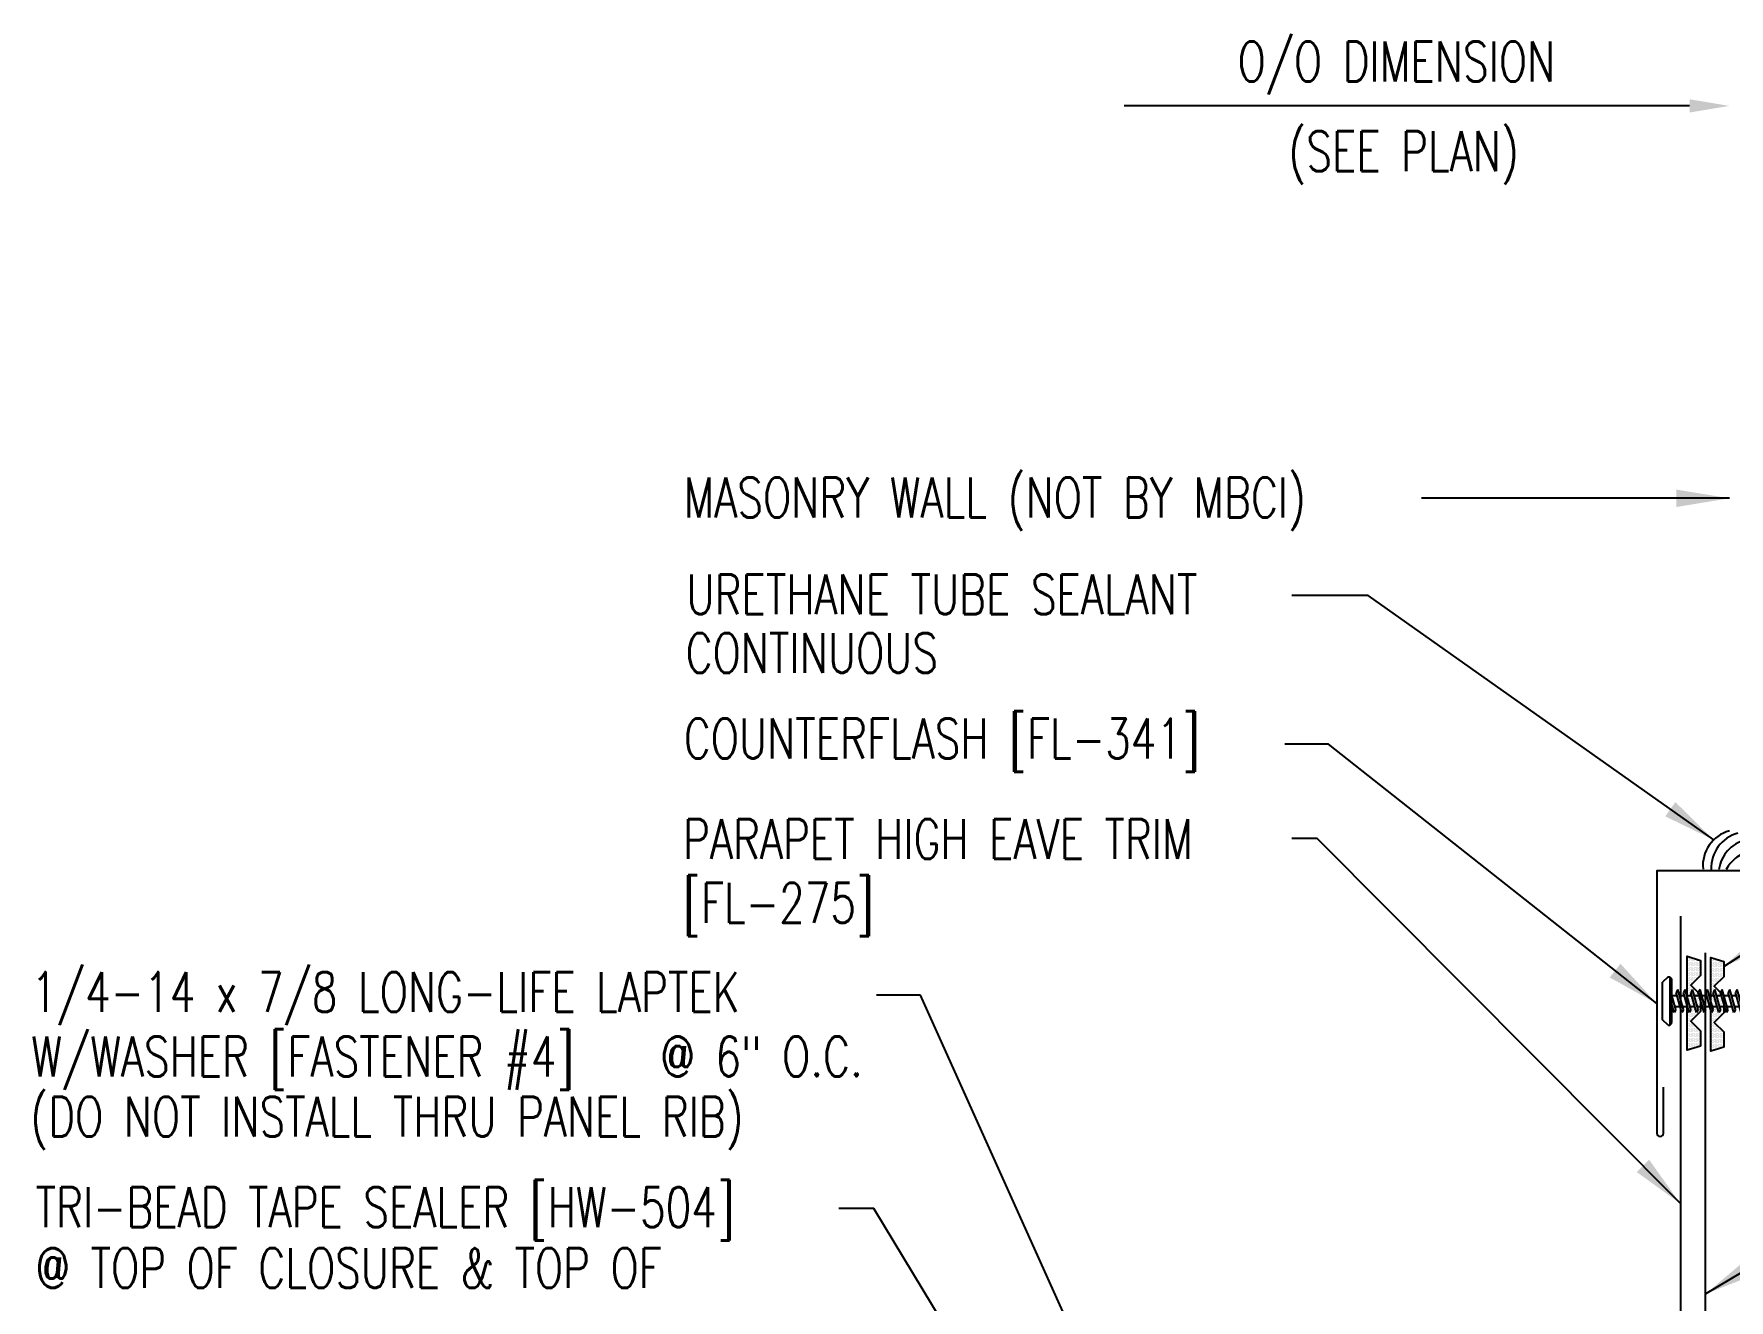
# Model space of a CAD drawing. Header units: inches. Extents: x 8.4 to 41.1, y 8.6 to 35.
# Drawn here: x 13.31 to 29.27, y 23.13 to 35.04 of the extents above; entities that cross this region are included whole.
import ezdxf

# ---------------------------------------------------------------- set-up
doc = ezdxf.new("R2010")
doc.units = ezdxf.units.IN
doc.header["$MEASUREMENT"] = 0
doc.linetypes.add('CENTER2', pattern=[1.125, 0.75, -0.125, 0.125, -0.125])
for name, color, linetype in [('DIM', 2, 'Continuous'), ('FASTENER', 9, 'Continuous'), ('MEMBRANE', 7, 'Continuous'), ('SEALANT', 253, 'CENTER2'), ('TAPE', 8, 'Continuous'), ('TEXT', 2, 'Continuous'), ('TRIM', 6, 'Continuous')]:
    doc.layers.add(name, color=color, linetype=linetype)
doc.styles.add('TEXT', font='SIMPLEX', dxfattribs={"width": 0.75, "height": 6})
doc.styles.add('TEXT1', font='ROMANS.shx', dxfattribs={"width": 0.75, "height": 0.375})
doc.dimstyles.new('DETAIL$7', dxfattribs={"dimscale": 4, "dimtxt": 6, "dimasz": 0.125, "dimexe": 0.0625, "dimexo": 0.125, "dimgap": 0.0625, "dimtad": 1, "dimdec": 5, "dimzin": 3, "dimdsep": 46, "dimlunit": 4, "dimtxsty": 'TEXT', "dimblk": 'ARCHTICK', "dimcen": 0.0625, "dimclrd": 7, "dimclre": 7, "dimclrt": 2, "dimadec": 0, "dimazin": 0, "dimtfac": 0.666667, "dimtdec": 5, "dimtmove": 0, "dimatfit": 3, "dimfxl": 0, "dimfrac": 2, "dimtolj": 1, "dimtzin": 3, "dimarcsym": 0})

# ---------------------------------------------------------------- blocks, each defined once
blk = doc.blocks.new('*X2')
at = {"color": 0}
for p, q in [((-0.434, 0.135), (-0.434, 0.135)), ((-0.434, 0.123), (-0.434, 0.123)), ((-0.422, 0.141), (-0.422, 0.141)), ((-0.422, 0.129), (-0.422, 0.129)), ((-0.422, 0.117), (-0.422, 0.117)), ((-0.422, 0.105), (-0.422, 0.105)), ((-0.422, 0.094), (-0.422, 0.094)), ((-0.422, 0.082), (-0.422, 0.082)), ((-0.41, 0.135), (-0.41, 0.135)), ((-0.41, 0.123), (-0.41, 0.123)), ((-0.41, 0.111), (-0.41, 0.111)), ((-0.41, 0.1), (-0.41, 0.1)), ((-0.41, 0.088), (-0.41, 0.088)), ((-0.41, 0.076), (-0.41, 0.076)), ((-0.41, 0.064), (-0.41, 0.064)), ((-0.41, 0.053), (-0.41, 0.053)), ((-0.41, 0.041), (-0.41, 0.041)), ((-0.398, 0.141), (-0.398, 0.141)), ((-0.398, 0.129), (-0.398, 0.129)), ((-0.398, 0.117), (-0.398, 0.117)), ((-0.398, 0.105), (-0.398, 0.105)), ((-0.398, 0.094), (-0.398, 0.094)), ((-0.398, 0.082), (-0.398, 0.082)), ((-0.398, 0.07), (-0.398, 0.07)), ((-0.398, 0.059), (-0.398, 0.059)), ((-0.398, 0.047), (-0.398, 0.047)), ((-0.398, 0.035), (-0.398, 0.035)), ((-0.398, 0.023), (-0.398, 0.023)), ((-0.387, 0.135), (-0.387, 0.135)), ((-0.387, 0.123), (-0.387, 0.123)), ((-0.387, 0.111), (-0.387, 0.111)), ((-0.387, 0.1), (-0.387, 0.1)), ((-0.387, 0.088), (-0.387, 0.088)), ((-0.387, 0.076), (-0.387, 0.076)), ((-0.387, 0.064), (-0.387, 0.064)), ((-0.387, 0.053), (-0.387, 0.053)), ((-0.387, 0.041), (-0.387, 0.041)), ((-0.387, 0.029), (-0.387, 0.029)), ((-0.375, 0.141), (-0.375, 0.141)), ((-0.375, 0.129), (-0.375, 0.129)), ((-0.375, 0.117), (-0.375, 0.117)), ((-0.375, 0.105), (-0.375, 0.105)), ((-0.375, 0.094), (-0.375, 0.094)), ((-0.375, 0.082), (-0.375, 0.082)), ((-0.375, 0.07), (-0.375, 0.07)), ((-0.375, 0.059), (-0.375, 0.059)), ((-0.375, 0.047), (-0.375, 0.047)), ((-0.375, 0.035), (-0.375, 0.035)), ((-0.375, 0.023), (-0.375, 0.023)), ((-0.363, 0.135), (-0.363, 0.135)), ((-0.363, 0.123), (-0.363, 0.123)), ((-0.363, 0.111), (-0.363, 0.111)), ((-0.363, 0.1), (-0.363, 0.1)), ((-0.363, 0.088), (-0.363, 0.088)), ((-0.363, 0.076), (-0.363, 0.076)), ((-0.363, 0.064), (-0.363, 0.064)), ((-0.363, 0.053), (-0.363, 0.053)), ((-0.363, 0.041), (-0.363, 0.041)), ((-0.363, 0.029), (-0.363, 0.029)), ((-0.352, 0.141), (-0.352, 0.141)), ((-0.352, 0.129), (-0.352, 0.129)), ((-0.352, 0.117), (-0.352, 0.117)), ((-0.352, 0.105), (-0.352, 0.105)), ((-0.352, 0.094), (-0.352, 0.094)), ((-0.352, 0.082), (-0.352, 0.082)), ((-0.352, 0.07), (-0.352, 0.07)), ((-0.352, 0.059), (-0.352, 0.059)), ((-0.352, 0.047), (-0.352, 0.047)), ((-0.352, 0.035), (-0.352, 0.035)), ((-0.352, 0.023), (-0.352, 0.023)), ((-0.34, 0.135), (-0.34, 0.135)), ((-0.34, 0.123), (-0.34, 0.123)), ((-0.34, 0.111), (-0.34, 0.111)), ((-0.34, 0.1), (-0.34, 0.1)), ((-0.34, 0.088), (-0.34, 0.088)), ((-0.34, 0.076), (-0.34, 0.076)), ((-0.34, 0.064), (-0.34, 0.064)), ((-0.34, 0.053), (-0.34, 0.053)), ((-0.34, 0.041), (-0.34, 0.041)), ((-0.34, 0.029), (-0.34, 0.029)), ((-0.328, 0.141), (-0.328, 0.141)), ((-0.328, 0.129), (-0.328, 0.129)), ((-0.328, 0.117), (-0.328, 0.117)), ((-0.328, 0.105), (-0.328, 0.105)), ((-0.328, 0.094), (-0.328, 0.094)), ((-0.328, 0.082), (-0.328, 0.082)), ((-0.328, 0.07), (-0.328, 0.07)), ((-0.328, 0.059), (-0.328, 0.059)), ((-0.328, 0.047), (-0.328, 0.047)), ((-0.328, 0.035), (-0.328, 0.035)), ((-0.328, 0.023), (-0.328, 0.023)), ((-0.316, 0.135), (-0.316, 0.135)), ((-0.316, 0.123), (-0.316, 0.123)), ((-0.316, 0.111), (-0.316, 0.111)), ((-0.316, 0.1), (-0.316, 0.1)), ((-0.316, 0.088), (-0.316, 0.088)), ((-0.316, 0.076), (-0.316, 0.076)), ((-0.316, 0.064), (-0.316, 0.064)), ((-0.316, 0.053), (-0.316, 0.053)), ((-0.316, 0.041), (-0.316, 0.041)), ((-0.316, 0.029), (-0.316, 0.029)), ((-0.305, 0.141), (-0.305, 0.141)), ((-0.305, 0.129), (-0.305, 0.129)), ((-0.305, 0.117), (-0.305, 0.117)), ((-0.305, 0.105), (-0.305, 0.105)), ((-0.305, 0.094), (-0.305, 0.094)), ((-0.305, 0.082), (-0.305, 0.082)), ((-0.305, 0.07), (-0.305, 0.07)), ((-0.305, 0.059), (-0.305, 0.059)), ((-0.305, 0.047), (-0.305, 0.047)), ((-0.305, 0.035), (-0.305, 0.035)), ((-0.305, 0.023), (-0.305, 0.023)), ((-0.293, 0.135), (-0.293, 0.135)), ((-0.293, 0.123), (-0.293, 0.123)), ((-0.293, 0.111), (-0.293, 0.111)), ((-0.293, 0.1), (-0.293, 0.1)), ((-0.293, 0.088), (-0.293, 0.088)), ((-0.293, 0.076), (-0.293, 0.076)), ((-0.293, 0.064), (-0.293, 0.064)), ((-0.293, 0.053), (-0.293, 0.053)), ((-0.293, 0.041), (-0.293, 0.041)), ((-0.293, 0.029), (-0.293, 0.029)), ((-0.281, 0.141), (-0.281, 0.141)), ((-0.281, 0.129), (-0.281, 0.129)), ((-0.281, 0.117), (-0.281, 0.117)), ((-0.281, 0.105), (-0.281, 0.105)), ((-0.281, 0.094), (-0.281, 0.094)), ((-0.281, 0.082), (-0.281, 0.082)), ((-0.281, 0.07), (-0.281, 0.07)), ((-0.281, 0.059), (-0.281, 0.059)), ((-0.281, 0.047), (-0.281, 0.047)), ((-0.281, 0.035), (-0.281, 0.035)), ((-0.281, 0.023), (-0.281, 0.023)), ((-0.27, 0.135), (-0.27, 0.135)), ((-0.27, 0.123), (-0.27, 0.123)), ((-0.27, 0.111), (-0.27, 0.111)), ((-0.27, 0.1), (-0.27, 0.1)), ((-0.27, 0.088), (-0.27, 0.088)), ((-0.27, 0.076), (-0.27, 0.076)), ((-0.27, 0.064), (-0.27, 0.064)), ((-0.27, 0.053), (-0.27, 0.053)), ((-0.27, 0.041), (-0.27, 0.041)), ((-0.27, 0.029), (-0.27, 0.029)), ((-0.258, 0.141), (-0.258, 0.141)), ((-0.258, 0.129), (-0.258, 0.129)), ((-0.258, 0.117), (-0.258, 0.117)), ((-0.258, 0.105), (-0.258, 0.105)), ((-0.258, 0.094), (-0.258, 0.094)), ((-0.258, 0.082), (-0.258, 0.082)), ((-0.258, 0.07), (-0.258, 0.07)), ((-0.258, 0.059), (-0.258, 0.059)), ((-0.258, 0.047), (-0.258, 0.047)), ((-0.258, 0.035), (-0.258, 0.035)), ((-0.258, 0.023), (-0.258, 0.023)), ((-0.246, 0.135), (-0.246, 0.135)), ((-0.246, 0.123), (-0.246, 0.123)), ((-0.246, 0.111), (-0.246, 0.111)), ((-0.246, 0.1), (-0.246, 0.1)), ((-0.246, 0.088), (-0.246, 0.088)), ((-0.246, 0.076), (-0.246, 0.076)), ((-0.246, 0.064), (-0.246, 0.064)), ((-0.246, 0.053), (-0.246, 0.053)), ((-0.246, 0.041), (-0.246, 0.041)), ((-0.234, 0.141), (-0.234, 0.141)), ((-0.234, 0.129), (-0.234, 0.129)), ((-0.234, 0.117), (-0.234, 0.117)), ((-0.234, 0.105), (-0.234, 0.105)), ((-0.234, 0.094), (-0.234, 0.094)), ((-0.234, 0.082), (-0.234, 0.082)), ((-0.234, 0.07), (-0.234, 0.07)), ((-0.234, 0.059), (-0.234, 0.059)), ((-0.234, 0.047), (-0.234, 0.047)), ((-0.223, 0.135), (-0.223, 0.135)), ((-0.223, 0.123), (-0.223, 0.123)), ((-0.223, 0.111), (-0.223, 0.111)), ((-0.223, 0.1), (-0.223, 0.1)), ((-0.223, 0.088), (-0.223, 0.088)), ((-0.223, 0.076), (-0.223, 0.076)), ((-0.223, 0.064), (-0.223, 0.064)), ((-0.211, 0.141), (-0.211, 0.141)), ((-0.211, 0.129), (-0.211, 0.129)), ((-0.211, 0.117), (-0.211, 0.117)), ((-0.211, 0.105), (-0.211, 0.105)), ((-0.211, 0.094), (-0.211, 0.094)), ((-0.211, 0.082), (-0.211, 0.082)), ((-0.211, 0.07), (-0.211, 0.07)), ((-0.199, 0.135), (-0.199, 0.135)), ((-0.199, 0.123), (-0.199, 0.123)), ((-0.199, 0.111), (-0.199, 0.111)), ((-0.199, 0.1), (-0.199, 0.1)), ((-0.199, 0.088), (-0.199, 0.088)), ((-0.188, 0.141), (-0.188, 0.141)), ((-0.188, 0.129), (-0.188, 0.129)), ((-0.188, 0.117), (-0.188, 0.117)), ((-0.188, 0.105), (-0.188, 0.105)), ((-0.188, 0.094), (-0.188, 0.094)), ((-0.176, 0.135), (-0.176, 0.135)), ((-0.176, 0.123), (-0.176, 0.123)), ((-0.176, 0.111), (-0.176, 0.111)), ((-0.164, 0.141), (-0.164, 0.141)), ((-0.164, 0.129), (-0.164, 0.129)), ((-0.164, 0.117), (-0.164, 0.117)), ((-0.164, 0.105), (-0.164, 0.105)), ((-0.152, 0.135), (-0.152, 0.135)), ((-0.152, 0.123), (-0.152, 0.123)), ((-0.152, 0.111), (-0.152, 0.111)), ((-0.152, 0.1), (-0.152, 0.1)), ((-0.141, 0.141), (-0.141, 0.141)), ((-0.141, 0.129), (-0.141, 0.129)), ((-0.141, 0.117), (-0.141, 0.117)), ((-0.141, 0.105), (-0.141, 0.105)), ((-0.141, 0.094), (-0.141, 0.094)), ((-0.141, 0.082), (-0.141, 0.082)), ((-0.129, 0.135), (-0.129, 0.135)), ((-0.129, 0.123), (-0.129, 0.123)), ((-0.129, 0.111), (-0.129, 0.111)), ((-0.129, 0.1), (-0.129, 0.1)), ((-0.129, 0.088), (-0.129, 0.088)), ((-0.129, 0.076), (-0.129, 0.076)), ((-0.117, 0.141), (-0.117, 0.141)), ((-0.117, 0.129), (-0.117, 0.129)), ((-0.117, 0.117), (-0.117, 0.117)), ((-0.117, 0.105), (-0.117, 0.105)), ((-0.117, 0.094), (-0.117, 0.094)), ((-0.117, 0.082), (-0.117, 0.082)), ((-0.117, 0.07), (-0.117, 0.07)), ((-0.117, 0.059), (-0.117, 0.059)), ((-0.105, 0.135), (-0.105, 0.135)), ((-0.105, 0.123), (-0.105, 0.123)), ((-0.105, 0.111), (-0.105, 0.111)), ((-0.105, 0.1), (-0.105, 0.1)), ((-0.105, 0.088), (-0.105, 0.088)), ((-0.105, 0.076), (-0.105, 0.076)), ((-0.105, 0.064), (-0.105, 0.064)), ((-0.105, 0.053), (-0.105, 0.053)), ((-0.094, 0.141), (-0.094, 0.141)), ((-0.094, 0.129), (-0.094, 0.129)), ((-0.094, 0.117), (-0.094, 0.117)), ((-0.094, 0.105), (-0.094, 0.105)), ((-0.094, 0.094), (-0.094, 0.094)), ((-0.094, 0.082), (-0.094, 0.082)), ((-0.094, 0.07), (-0.094, 0.07)), ((-0.094, 0.059), (-0.094, 0.059)), ((-0.094, 0.047), (-0.094, 0.047)), ((-0.094, 0.035), (-0.094, 0.035)), ((-0.082, 0.135), (-0.082, 0.135)), ((-0.082, 0.123), (-0.082, 0.123)), ((-0.082, 0.111), (-0.082, 0.111)), ((-0.082, 0.1), (-0.082, 0.1)), ((-0.082, 0.088), (-0.082, 0.088)), ((-0.082, 0.076), (-0.082, 0.076)), ((-0.082, 0.064), (-0.082, 0.064)), ((-0.082, 0.053), (-0.082, 0.053)), ((-0.082, 0.041), (-0.082, 0.041)), ((-0.082, 0.029), (-0.082, 0.029)), ((-0.07, 0.141), (-0.07, 0.141)), ((-0.07, 0.129), (-0.07, 0.129)), ((-0.07, 0.117), (-0.07, 0.117)), ((-0.07, 0.105), (-0.07, 0.105)), ((-0.07, 0.094), (-0.07, 0.094)), ((-0.07, 0.082), (-0.07, 0.082)), ((-0.07, 0.07), (-0.07, 0.07)), ((-0.07, 0.059), (-0.07, 0.059)), ((-0.07, 0.047), (-0.07, 0.047)), ((-0.07, 0.035), (-0.07, 0.035)), ((-0.07, 0.023), (-0.07, 0.023)), ((-0.059, 0.135), (-0.059, 0.135)), ((-0.059, 0.123), (-0.059, 0.123)), ((-0.059, 0.111), (-0.059, 0.111)), ((-0.059, 0.1), (-0.059, 0.1)), ((-0.059, 0.088), (-0.059, 0.088)), ((-0.059, 0.076), (-0.059, 0.076)), ((-0.059, 0.064), (-0.059, 0.064)), ((-0.059, 0.053), (-0.059, 0.053)), ((-0.059, 0.041), (-0.059, 0.041)), ((-0.059, 0.029), (-0.059, 0.029)), ((-0.047, 0.141), (-0.047, 0.141)), ((-0.047, 0.129), (-0.047, 0.129)), ((-0.047, 0.117), (-0.047, 0.117)), ((-0.047, 0.105), (-0.047, 0.105)), ((-0.047, 0.094), (-0.047, 0.094)), ((-0.047, 0.082), (-0.047, 0.082)), ((-0.047, 0.07), (-0.047, 0.07)), ((-0.047, 0.059), (-0.047, 0.059)), ((-0.047, 0.047), (-0.047, 0.047)), ((-0.047, 0.035), (-0.047, 0.035)), ((-0.047, 0.023), (-0.047, 0.023)), ((-0.035, 0.135), (-0.035, 0.135)), ((-0.035, 0.123), (-0.035, 0.123)), ((-0.035, 0.111), (-0.035, 0.111)), ((-0.035, 0.1), (-0.035, 0.1)), ((-0.035, 0.088), (-0.035, 0.088)), ((-0.035, 0.076), (-0.035, 0.076)), ((-0.035, 0.064), (-0.035, 0.064)), ((-0.035, 0.053), (-0.035, 0.053)), ((-0.035, 0.041), (-0.035, 0.041)), ((-0.035, 0.029), (-0.035, 0.029)), ((-0.023, 0.141), (-0.023, 0.141)), ((-0.023, 0.129), (-0.023, 0.129)), ((-0.023, 0.117), (-0.023, 0.117)), ((-0.023, 0.105), (-0.023, 0.105)), ((-0.023, 0.094), (-0.023, 0.094)), ((-0.023, 0.082), (-0.023, 0.082)), ((-0.023, 0.07), (-0.023, 0.07)), ((-0.023, 0.059), (-0.023, 0.059)), ((-0.023, 0.047), (-0.023, 0.047)), ((-0.023, 0.035), (-0.023, 0.035)), ((-0.023, 0.023), (-0.023, 0.023)), ((-0.012, 0.135), (-0.012, 0.135)), ((-0.012, 0.123), (-0.012, 0.123)), ((-0.012, 0.111), (-0.012, 0.111)), ((-0.012, 0.1), (-0.012, 0.1)), ((-0.012, 0.088), (-0.012, 0.088)), ((-0.012, 0.076), (-0.012, 0.076)), ((-0.012, 0.064), (-0.012, 0.064)), ((-0.012, 0.053), (-0.012, 0.053)), ((-0.012, 0.041), (-0.012, 0.041)), ((-0.012, 0.029), (-0.012, 0.029)), ((0, 0.141), (0, 0.141)), ((0, 0.129), (0, 0.129)), ((0, 0.117), (0, 0.117)), ((0, 0.105), (0, 0.105)), ((0, 0.094), (0, 0.094)), ((0, 0.082), (0, 0.082)), ((0, 0.07), (0, 0.07)), ((0, 0.059), (0, 0.059)), ((0, 0.047), (0, 0.047)), ((0, 0.035), (0, 0.035)), ((0, 0.023), (0, 0.023)), ((0.012, 0.135), (0.012, 0.135)), ((0.012, 0.123), (0.012, 0.123)), ((0.012, 0.111), (0.012, 0.111)), ((0.012, 0.1), (0.012, 0.1)), ((0.012, 0.088), (0.012, 0.088)), ((0.012, 0.076), (0.012, 0.076)), ((0.012, 0.064), (0.012, 0.064)), ((0.012, 0.053), (0.012, 0.053)), ((0.012, 0.041), (0.012, 0.041)), ((0.012, 0.029), (0.012, 0.029)), ((0.023, 0.141), (0.023, 0.141)), ((0.023, 0.129), (0.023, 0.129)), ((0.023, 0.117), (0.023, 0.117)), ((0.023, 0.105), (0.023, 0.105)), ((0.023, 0.094), (0.023, 0.094)), ((0.023, 0.082), (0.023, 0.082)), ((0.023, 0.07), (0.023, 0.07)), ((0.023, 0.059), (0.023, 0.059)), ((0.023, 0.047), (0.023, 0.047)), ((0.023, 0.035), (0.023, 0.035)), ((0.023, 0.023), (0.023, 0.023)), ((0.035, 0.135), (0.035, 0.135)), ((0.035, 0.123), (0.035, 0.123)), ((0.035, 0.111), (0.035, 0.111)), ((0.035, 0.1), (0.035, 0.1)), ((0.035, 0.088), (0.035, 0.088)), ((0.035, 0.076), (0.035, 0.076)), ((0.035, 0.064), (0.035, 0.064)), ((0.035, 0.053), (0.035, 0.053)), ((0.035, 0.041), (0.035, 0.041)), ((0.035, 0.029), (0.035, 0.029)), ((0.047, 0.141), (0.047, 0.141)), ((0.047, 0.129), (0.047, 0.129)), ((0.047, 0.117), (0.047, 0.117)), ((0.047, 0.105), (0.047, 0.105)), ((0.047, 0.094), (0.047, 0.094)), ((0.047, 0.082), (0.047, 0.082)), ((0.047, 0.07), (0.047, 0.07)), ((0.047, 0.059), (0.047, 0.059)), ((0.047, 0.047), (0.047, 0.047)), ((0.047, 0.035), (0.047, 0.035)), ((0.047, 0.023), (0.047, 0.023)), ((0.059, 0.135), (0.059, 0.135)), ((0.059, 0.123), (0.059, 0.123)), ((0.059, 0.111), (0.059, 0.111)), ((0.059, 0.1), (0.059, 0.1)), ((0.059, 0.088), (0.059, 0.088)), ((0.059, 0.076), (0.059, 0.076)), ((0.059, 0.064), (0.059, 0.064)), ((0.059, 0.053), (0.059, 0.053)), ((0.059, 0.041), (0.059, 0.041)), ((0.059, 0.029), (0.059, 0.029)), ((0.07, 0.141), (0.07, 0.141)), ((0.07, 0.129), (0.07, 0.129)), ((0.07, 0.117), (0.07, 0.117)), ((0.07, 0.105), (0.07, 0.105)), ((0.07, 0.094), (0.07, 0.094)), ((0.07, 0.082), (0.07, 0.082)), ((0.07, 0.07), (0.07, 0.07)), ((0.07, 0.059), (0.07, 0.059)), ((0.07, 0.047), (0.07, 0.047)), ((0.07, 0.035), (0.07, 0.035)), ((0.07, 0.023), (0.07, 0.023)), ((0.082, 0.135), (0.082, 0.135)), ((0.082, 0.123), (0.082, 0.123)), ((0.082, 0.111), (0.082, 0.111)), ((0.082, 0.1), (0.082, 0.1)), ((0.082, 0.088), (0.082, 0.088)), ((0.082, 0.076), (0.082, 0.076)), ((0.082, 0.064), (0.082, 0.064)), ((0.082, 0.053), (0.082, 0.053)), ((0.082, 0.041), (0.082, 0.041)), ((0.082, 0.029), (0.082, 0.029)), ((0.094, 0.141), (0.094, 0.141)), ((0.094, 0.129), (0.094, 0.129)), ((0.094, 0.117), (0.094, 0.117)), ((0.094, 0.105), (0.094, 0.105)), ((0.094, 0.094), (0.094, 0.094)), ((0.094, 0.082), (0.094, 0.082)), ((0.094, 0.07), (0.094, 0.07)), ((0.094, 0.059), (0.094, 0.059)), ((0.094, 0.047), (0.094, 0.047)), ((0.094, 0.035), (0.094, 0.035)), ((0.105, 0.135), (0.105, 0.135)), ((0.105, 0.123), (0.105, 0.123)), ((0.105, 0.111), (0.105, 0.111)), ((0.105, 0.1), (0.105, 0.1)), ((0.105, 0.088), (0.105, 0.088)), ((0.105, 0.076), (0.105, 0.076)), ((0.105, 0.064), (0.105, 0.064)), ((0.105, 0.053), (0.105, 0.053)), ((0.117, 0.141), (0.117, 0.141)), ((0.117, 0.129), (0.117, 0.129)), ((0.117, 0.117), (0.117, 0.117)), ((0.117, 0.105), (0.117, 0.105)), ((0.117, 0.094), (0.117, 0.094)), ((0.117, 0.082), (0.117, 0.082)), ((0.117, 0.07), (0.117, 0.07)), ((0.117, 0.059), (0.117, 0.059)), ((0.129, 0.135), (0.129, 0.135)), ((0.129, 0.123), (0.129, 0.123)), ((0.129, 0.111), (0.129, 0.111)), ((0.129, 0.1), (0.129, 0.1)), ((0.129, 0.088), (0.129, 0.088)), ((0.129, 0.076), (0.129, 0.076)), ((0.141, 0.141), (0.141, 0.141)), ((0.141, 0.129), (0.141, 0.129)), ((0.141, 0.117), (0.141, 0.117)), ((0.141, 0.105), (0.141, 0.105)), ((0.141, 0.094), (0.141, 0.094)), ((0.141, 0.082), (0.141, 0.082)), ((0.152, 0.135), (0.152, 0.135)), ((0.152, 0.123), (0.152, 0.123)), ((0.152, 0.111), (0.152, 0.111)), ((0.152, 0.1), (0.152, 0.1)), ((0.164, 0.141), (0.164, 0.141)), ((0.164, 0.129), (0.164, 0.129)), ((0.164, 0.117), (0.164, 0.117)), ((0.164, 0.105), (0.164, 0.105)), ((0.176, 0.135), (0.176, 0.135)), ((0.176, 0.123), (0.176, 0.123)), ((0.176, 0.111), (0.176, 0.111)), ((0.188, 0.141), (0.188, 0.141)), ((0.188, 0.129), (0.188, 0.129)), ((0.188, 0.117), (0.188, 0.117)), ((0.188, 0.105), (0.188, 0.105)), ((0.188, 0.094), (0.188, 0.094)), ((0.199, 0.135), (0.199, 0.135)), ((0.199, 0.123), (0.199, 0.123)), ((0.199, 0.111), (0.199, 0.111)), ((0.199, 0.1), (0.199, 0.1)), ((0.199, 0.088), (0.199, 0.088)), ((0.211, 0.141), (0.211, 0.141)), ((0.211, 0.129), (0.211, 0.129)), ((0.211, 0.117), (0.211, 0.117)), ((0.211, 0.105), (0.211, 0.105)), ((0.211, 0.094), (0.211, 0.094)), ((0.211, 0.082), (0.211, 0.082)), ((0.211, 0.07), (0.211, 0.07)), ((0.223, 0.135), (0.223, 0.135)), ((0.223, 0.123), (0.223, 0.123)), ((0.223, 0.111), (0.223, 0.111)), ((0.223, 0.1), (0.223, 0.1)), ((0.223, 0.088), (0.223, 0.088)), ((0.223, 0.076), (0.223, 0.076)), ((0.223, 0.064), (0.223, 0.064)), ((0.234, 0.141), (0.234, 0.141)), ((0.234, 0.129), (0.234, 0.129)), ((0.234, 0.117), (0.234, 0.117)), ((0.234, 0.105), (0.234, 0.105)), ((0.234, 0.094), (0.234, 0.094)), ((0.234, 0.082), (0.234, 0.082)), ((0.234, 0.07), (0.234, 0.07)), ((0.234, 0.059), (0.234, 0.059)), ((0.234, 0.047), (0.234, 0.047)), ((0.246, 0.135), (0.246, 0.135)), ((0.246, 0.123), (0.246, 0.123)), ((0.246, 0.111), (0.246, 0.111)), ((0.246, 0.1), (0.246, 0.1)), ((0.246, 0.088), (0.246, 0.088)), ((0.246, 0.076), (0.246, 0.076)), ((0.246, 0.064), (0.246, 0.064)), ((0.246, 0.053), (0.246, 0.053)), ((0.246, 0.041), (0.246, 0.041)), ((0.258, 0.141), (0.258, 0.141)), ((0.258, 0.129), (0.258, 0.129)), ((0.258, 0.117), (0.258, 0.117)), ((0.258, 0.105), (0.258, 0.105)), ((0.258, 0.094), (0.258, 0.094)), ((0.258, 0.082), (0.258, 0.082)), ((0.258, 0.07), (0.258, 0.07)), ((0.258, 0.059), (0.258, 0.059)), ((0.258, 0.047), (0.258, 0.047)), ((0.258, 0.035), (0.258, 0.035)), ((0.258, 0.023), (0.258, 0.023)), ((0.27, 0.135), (0.27, 0.135)), ((0.27, 0.123), (0.27, 0.123)), ((0.27, 0.111), (0.27, 0.111)), ((0.27, 0.1), (0.27, 0.1)), ((0.27, 0.088), (0.27, 0.088)), ((0.27, 0.076), (0.27, 0.076)), ((0.27, 0.064), (0.27, 0.064)), ((0.27, 0.053), (0.27, 0.053)), ((0.27, 0.041), (0.27, 0.041)), ((0.27, 0.029), (0.27, 0.029)), ((0.281, 0.141), (0.281, 0.141)), ((0.281, 0.129), (0.281, 0.129)), ((0.281, 0.117), (0.281, 0.117)), ((0.281, 0.105), (0.281, 0.105)), ((0.281, 0.094), (0.281, 0.094)), ((0.281, 0.082), (0.281, 0.082)), ((0.281, 0.07), (0.281, 0.07)), ((0.281, 0.059), (0.281, 0.059)), ((0.281, 0.047), (0.281, 0.047)), ((0.281, 0.035), (0.281, 0.035)), ((0.281, 0.023), (0.281, 0.023)), ((0.293, 0.135), (0.293, 0.135)), ((0.293, 0.123), (0.293, 0.123)), ((0.293, 0.111), (0.293, 0.111)), ((0.293, 0.1), (0.293, 0.1)), ((0.293, 0.088), (0.293, 0.088)), ((0.293, 0.076), (0.293, 0.076)), ((0.293, 0.064), (0.293, 0.064)), ((0.293, 0.053), (0.293, 0.053)), ((0.293, 0.041), (0.293, 0.041)), ((0.293, 0.029), (0.293, 0.029)), ((0.305, 0.141), (0.305, 0.141)), ((0.305, 0.129), (0.305, 0.129)), ((0.305, 0.117), (0.305, 0.117)), ((0.305, 0.105), (0.305, 0.105)), ((0.305, 0.094), (0.305, 0.094)), ((0.305, 0.082), (0.305, 0.082)), ((0.305, 0.07), (0.305, 0.07)), ((0.305, 0.059), (0.305, 0.059)), ((0.305, 0.047), (0.305, 0.047)), ((0.305, 0.035), (0.305, 0.035)), ((0.305, 0.023), (0.305, 0.023)), ((0.316, 0.135), (0.316, 0.135)), ((0.316, 0.123), (0.316, 0.123)), ((0.316, 0.111), (0.316, 0.111)), ((0.316, 0.1), (0.316, 0.1)), ((0.316, 0.088), (0.316, 0.088)), ((0.316, 0.076), (0.316, 0.076)), ((0.316, 0.064), (0.316, 0.064)), ((0.316, 0.053), (0.316, 0.053)), ((0.316, 0.041), (0.316, 0.041)), ((0.316, 0.029), (0.316, 0.029)), ((0.328, 0.141), (0.328, 0.141)), ((0.328, 0.129), (0.328, 0.129)), ((0.328, 0.117), (0.328, 0.117)), ((0.328, 0.105), (0.328, 0.105)), ((0.328, 0.094), (0.328, 0.094)), ((0.328, 0.082), (0.328, 0.082)), ((0.328, 0.07), (0.328, 0.07)), ((0.328, 0.059), (0.328, 0.059)), ((0.328, 0.047), (0.328, 0.047)), ((0.328, 0.035), (0.328, 0.035)), ((0.328, 0.023), (0.328, 0.023)), ((0.34, 0.135), (0.34, 0.135)), ((0.34, 0.123), (0.34, 0.123)), ((0.34, 0.111), (0.34, 0.111)), ((0.34, 0.1), (0.34, 0.1)), ((0.34, 0.088), (0.34, 0.088)), ((0.34, 0.076), (0.34, 0.076)), ((0.34, 0.064), (0.34, 0.064)), ((0.34, 0.053), (0.34, 0.053)), ((0.34, 0.041), (0.34, 0.041)), ((0.34, 0.029), (0.34, 0.029)), ((0.352, 0.141), (0.352, 0.141)), ((0.352, 0.129), (0.352, 0.129)), ((0.352, 0.117), (0.352, 0.117)), ((0.352, 0.105), (0.352, 0.105)), ((0.352, 0.094), (0.352, 0.094)), ((0.352, 0.082), (0.352, 0.082)), ((0.352, 0.07), (0.352, 0.07)), ((0.352, 0.059), (0.352, 0.059)), ((0.352, 0.047), (0.352, 0.047)), ((0.352, 0.035), (0.352, 0.035)), ((0.352, 0.023), (0.352, 0.023)), ((0.363, 0.135), (0.363, 0.135)), ((0.363, 0.123), (0.363, 0.123)), ((0.363, 0.111), (0.363, 0.111)), ((0.363, 0.1), (0.363, 0.1)), ((0.363, 0.088), (0.363, 0.088)), ((0.363, 0.076), (0.363, 0.076)), ((0.363, 0.064), (0.363, 0.064)), ((0.363, 0.053), (0.363, 0.053)), ((0.363, 0.041), (0.363, 0.041)), ((0.363, 0.029), (0.363, 0.029)), ((0.375, 0.141), (0.375, 0.141)), ((0.375, 0.129), (0.375, 0.129)), ((0.375, 0.117), (0.375, 0.117)), ((0.375, 0.105), (0.375, 0.105)), ((0.375, 0.094), (0.375, 0.094)), ((0.375, 0.082), (0.375, 0.082)), ((0.375, 0.07), (0.375, 0.07)), ((0.375, 0.059), (0.375, 0.059)), ((0.375, 0.047), (0.375, 0.047)), ((0.375, 0.035), (0.375, 0.035)), ((0.375, 0.023), (0.375, 0.023)), ((0.387, 0.135), (0.387, 0.135)), ((0.387, 0.123), (0.387, 0.123)), ((0.387, 0.111), (0.387, 0.111)), ((0.387, 0.1), (0.387, 0.1)), ((0.387, 0.088), (0.387, 0.088)), ((0.387, 0.076), (0.387, 0.076)), ((0.387, 0.064), (0.387, 0.064)), ((0.387, 0.053), (0.387, 0.053)), ((0.387, 0.041), (0.387, 0.041)), ((0.387, 0.029), (0.387, 0.029)), ((0.398, 0.141), (0.398, 0.141)), ((0.398, 0.129), (0.398, 0.129)), ((0.398, 0.117), (0.398, 0.117)), ((0.398, 0.105), (0.398, 0.105)), ((0.398, 0.094), (0.398, 0.094)), ((0.398, 0.082), (0.398, 0.082)), ((0.398, 0.07), (0.398, 0.07)), ((0.398, 0.059), (0.398, 0.059)), ((0.398, 0.047), (0.398, 0.047)), ((0.398, 0.035), (0.398, 0.035)), ((0.398, 0.023), (0.398, 0.023)), ((0.41, 0.135), (0.41, 0.135)), ((0.41, 0.123), (0.41, 0.123)), ((0.41, 0.111), (0.41, 0.111)), ((0.41, 0.1), (0.41, 0.1)), ((0.41, 0.088), (0.41, 0.088)), ((0.41, 0.076), (0.41, 0.076)), ((0.41, 0.064), (0.41, 0.064)), ((0.41, 0.053), (0.41, 0.053)), ((0.41, 0.041), (0.41, 0.041)), ((0.422, 0.141), (0.422, 0.141)), ((0.422, 0.129), (0.422, 0.129)), ((0.422, 0.117), (0.422, 0.117)), ((0.422, 0.105), (0.422, 0.105)), ((0.422, 0.094), (0.422, 0.094)), ((0.422, 0.082), (0.422, 0.082)), ((0.434, 0.135), (0.434, 0.135)), ((0.434, 0.123), (0.434, 0.123))]:
    blk.add_line(p, q, dxfattribs=at)
blk = doc.blocks.new('MB_DBTAP')
at = {"layer": 'TAPE', "color": 9}
blk.add_lwpolyline([(-0.403, 0.018), (-0.442, 0.141), (0.442, 0.141), (0.403, 0.018), (0.26, 0.018), (0.17, 0.109), (0.079, 0.018), (0, 0.018), (-0.079, 0.018), (-0.17, 0.109), (-0.26, 0.018)], close=True, dxfattribs=at)
at = {"layer": 'TAPE', "color": 251}
blk.add_blockref('*X2', (0, 0), dxfattribs=at)
blk = doc.blocks.new('df2')
at = {"layer": 'FASTENER'}
for p, q in [((-0.228, 0.073), (-0.178, 0.126)), ((-0.228, 0.073), (-0.228, 0.056)), ((-0.228, 0.056), (-0.204, 0.037)), ((0.228, 0.056), (-0.228, 0.056)), ((-0.204, 0.037), (0.204, 0.037)), ((-0.178, 0.126), (0.178, 0.126)), ((-0.107, 0.015), (-0.032, 0.037)), ((-0.08, 0), (-0.107, 0.015)), ((-0.08, 0), (0.05, 0.037)), ((-0.051, 0.037), (-0.051, 0.031)), ((-0.051, 0.008), (-0.051, -0.039)), ((0.051, 0.037), (0.051, -0.009)), ((0.228, 0.073), (0.178, 0.126)), ((0.228, 0.056), (0.204, 0.037)), ((0.228, 0.073), (0.228, 0.056)), ((-0.107, -0.055), (0.08, -0.001)), ((-0.08, -0.07), (-0.107, -0.055)), ((-0.107, -0.125), (0.08, -0.071)), ((-0.08, -0.14), (-0.107, -0.125)), ((-0.107, -0.195), (0.08, -0.141)), ((-0.08, -0.07), (0.107, -0.017)), ((-0.08, -0.14), (0.107, -0.087)), ((-0.08, -0.21), (0.107, -0.157)), ((-0.051, -0.062), (-0.051, -0.109)), ((-0.051, -0.132), (-0.051, -0.179)), ((0.051, -0.033), (0.051, -0.079)), ((0.051, -0.103), (0.051, -0.149)), ((0.107, -0.017), (0.08, -0.001)), ((0.107, -0.087), (0.08, -0.071)), ((0.107, -0.157), (0.08, -0.141)), ((-0.08, -0.21), (-0.107, -0.195)), ((-0.107, -0.265), (0.08, -0.211)), ((-0.08, -0.28), (-0.107, -0.265)), ((-0.107, -0.335), (0.08, -0.281)), ((-0.08, -0.28), (0.107, -0.227)), ((-0.08, -0.35), (0.107, -0.297)), ((-0.051, -0.202), (-0.051, -0.249)), ((-0.051, -0.272), (-0.051, -0.319)), ((0.051, -0.173), (0.051, -0.219)), ((0.051, -0.243), (0.051, -0.289)), ((0.051, -0.313), (0.051, -0.359)), ((0.107, -0.227), (0.08, -0.211)), ((0.107, -0.297), (0.08, -0.281)), ((-0.08, -0.35), (-0.107, -0.335)), ((-0.107, -0.405), (0.08, -0.351)), ((-0.08, -0.42), (-0.107, -0.405)), ((-0.107, -0.475), (0.08, -0.421)), ((-0.08, -0.49), (-0.107, -0.475)), ((-0.08, -0.42), (0.107, -0.367)), ((-0.08, -0.49), (0.107, -0.437)), ((-0.051, -0.342), (-0.051, -0.389)), ((-0.051, -0.412), (-0.051, -0.459)), ((0.051, -0.383), (0.051, -0.429)), ((0.051, -0.453), (0.051, -0.499)), ((0.107, -0.367), (0.08, -0.351)), ((0.107, -0.437), (0.08, -0.421)), ((-0.107, -0.545), (0.08, -0.491)), ((-0.08, -0.56), (-0.107, -0.545)), ((-0.107, -0.615), (0.08, -0.561)), ((-0.08, -0.63), (-0.107, -0.615)), ((-0.107, -0.685), (0.08, -0.631)), ((-0.08, -0.56), (0.107, -0.507)), ((-0.08, -0.63), (0.107, -0.577)), ((-0.051, -0.482), (-0.051, -0.529)), ((-0.051, -0.552), (-0.051, -0.599)), ((-0.051, -0.622), (-0.051, -0.669)), ((0.051, -0.523), (0.051, -0.569)), ((0.051, -0.593), (0.051, -0.639)), ((0.107, -0.507), (0.08, -0.491)), ((0.107, -0.577), (0.08, -0.561)), ((0.107, -0.647), (0.08, -0.631)), ((-0.08, -0.7), (-0.107, -0.685)), ((-0.107, -0.755), (0.08, -0.701)), ((-0.08, -0.77), (-0.107, -0.755)), ((-0.107, -0.825), (0.08, -0.771)), ((-0.08, -0.7), (0.107, -0.647)), ((-0.08, -0.77), (0.107, -0.717)), ((-0.08, -0.84), (0.107, -0.787)), ((-0.051, -0.692), (-0.051, -0.739)), ((-0.051, -0.762), (-0.051, -0.809)), ((0.051, -0.663), (0.051, -0.709)), ((0.051, -0.733), (0.051, -0.779)), ((0.107, -0.717), (0.08, -0.701)), ((0.107, -0.787), (0.08, -0.771)), ((-0.08, -0.84), (-0.107, -0.825)), ((-0.107, -0.895), (0.08, -0.841)), ((-0.08, -0.91), (-0.107, -0.895)), ((-0.107, -0.965), (0.08, -0.911)), ((-0.08, -0.91), (0.107, -0.857)), ((-0.08, -0.98), (0.107, -0.927)), ((-0.051, -0.832), (-0.051, -0.879)), ((-0.051, -0.902), (-0.051, -0.949)), ((0.051, -0.803), (0.051, -0.849)), ((0.051, -0.873), (0.051, -0.919)), ((0.051, -0.943), (0.051, -0.989)), ((0.107, -0.857), (0.08, -0.841)), ((0.107, -0.927), (0.08, -0.911)), ((-0.08, -0.98), (-0.107, -0.965)), ((-0.107, -1.035), (0.08, -0.981)), ((-0.08, -1.05), (-0.107, -1.035)), ((-0.107, -1.105), (0.08, -1.051)), ((-0.08, -1.12), (-0.107, -1.105)), ((-0.08, -1.05), (0.107, -0.997)), ((-0.08, -1.12), (0.107, -1.067)), ((-0.051, -0.972), (-0.051, -1.019)), ((-0.051, -1.042), (-0.051, -1.089)), ((-0.051, -1.112), (-0.051, -1.158)), ((0.051, -1.013), (0.051, -1.059)), ((0.051, -1.083), (0.051, -1.129)), ((0.107, -0.997), (0.08, -0.981)), ((0.107, -1.067), (0.08, -1.051)), ((-0.107, -1.175), (0.08, -1.121)), ((-0.08, -1.19), (-0.107, -1.175)), ((-0.107, -1.245), (0.08, -1.191)), ((-0.08, -1.26), (-0.107, -1.245)), ((-0.107, -1.315), (0.08, -1.261)), ((-0.08, -1.19), (0.107, -1.137)), ((-0.08, -1.26), (0.107, -1.207)), ((-0.051, -1.182), (-0.051, -1.228)), ((-0.051, -1.252), (-0.051, -1.298)), ((0.051, -1.153), (0.051, -1.199)), ((0.051, -1.223), (0.051, -1.269)), ((0.107, -1.137), (0.08, -1.121)), ((0.107, -1.207), (0.08, -1.191)), ((0.107, -1.277), (0.08, -1.261)), ((-0.08, -1.33), (-0.107, -1.315)), ((-0.107, -1.384), (0.08, -1.331)), ((-0.08, -1.4), (-0.107, -1.384)), ((-0.107, -1.454), (0.08, -1.401)), ((-0.08, -1.33), (0.107, -1.277)), ((-0.08, -1.4), (0.107, -1.347)), ((-0.08, -1.47), (0.107, -1.417)), ((-0.051, -1.322), (-0.051, -1.368)), ((-0.051, -1.392), (-0.051, -1.438)), ((0.051, -1.293), (0.051, -1.339)), ((0.051, -1.363), (0.051, -1.409)), ((0.051, -1.433), (0.051, -1.479)), ((0.107, -1.347), (0.08, -1.331)), ((0.107, -1.417), (0.08, -1.401)), ((-0.08, -1.47), (-0.107, -1.454)), ((-0.107, -1.524), (0.08, -1.471)), ((-0.08, -1.54), (-0.107, -1.524)), ((-0.107, -1.594), (0.08, -1.541)), ((-0.08, -1.61), (-0.107, -1.594)), ((-0.08, -1.54), (0.107, -1.487)), ((-0.08, -1.61), (0.107, -1.557)), ((-0.051, -1.462), (-0.051, -1.508)), ((-0.051, -1.532), (-0.051, -1.578)), ((0.051, -1.503), (0.051, -1.549)), ((0.051, -1.573), (0.051, -1.619)), ((0.107, -1.487), (0.08, -1.471)), ((0.107, -1.557), (0.08, -1.541)), ((-0.107, -1.664), (0.08, -1.611)), ((-0.08, -1.68), (-0.107, -1.664)), ((-0.107, -1.734), (0.08, -1.681)), ((-0.08, -1.75), (-0.107, -1.734)), ((-0.095, -1.801), (0.068, -1.755)), ((-0.08, -1.68), (0.107, -1.627)), ((-0.08, -1.75), (0.107, -1.697)), ((-0.051, -1.602), (-0.051, -1.648)), ((-0.051, -1.672), (-0.051, -1.718)), ((-0.051, -1.742), (-0.051, -1.788)), ((0.051, -1.643), (0.051, -1.689)), ((0.051, -1.713), (0.051, -1.759)), ((0.095, -1.77), (0.068, -1.755)), ((0.107, -1.627), (0.08, -1.611)), ((0.107, -1.697), (0.08, -1.681)), ((-0.068, -1.816), (-0.095, -1.801)), ((-0.068, -1.816), (0.095, -1.77)), ((-0.051, -1.812), (-0.051, -1.885)), ((-0.051, -1.885), (-0.03, -1.942)), ((0.001, -1.959), (0.007, -1.889)), ((0.051, -1.895), (0.034, -1.942)), ((0.051, -1.783), (0.051, -1.895)), ((0.002, -1.964), (-0.03, -1.942)), ((0.002, -1.964), (0.034, -1.942))]:
    blk.add_line(p, q, dxfattribs=at)
for centre, radius, start, end in [((-0.019, -1.912), 0.0352, 40.9671, 146.0356), ((0.022, -1.959), 0.0211, 55.4585, 194.8454)]:
    blk.add_arc(centre, radius, start, end, dxfattribs=at)
blk = doc.blocks.new('_ArchTick')
at = {"color": 0, "linetype": 'ByBlock', "const_width": 0.15}
blk.add_lwpolyline([(-0.5, -0.5), (0.5, 0.5)], dxfattribs=at)
blk = doc.blocks.new('FD-F4')
at = {"layer": 'TEXT', "style": 'TEXT1', "width": 0.75}
for s, p in [('1/4-14 x 7/8 LONG-LIFE LAPTEK', (0.0047, -0.0408)), ('W/WASHER [FASTENER #4]', (0.0047, -0.1926))]:
    blk.add_text(s, height=0.09375, dxfattribs=at).set_placement(p)
blk.add_attdef('(QUANTITY)', (1.4847, -0.1926), '', height=0.0938, dxfattribs=at)
at = {"layer": 'TEXT', "style": 'TEXT1', "flags": 1}
for tag, p in [('Color', (0.0624, -0.4349)), ('Calc', (0.0624, -0.4349)), ('Opt1', (0.0624, -0.4349)), ('Opt2', (0.0624, -0.4349)), ('Opt3', (0.0624, -0.4349)), ('Description', (0.0624, -0.4349)), ('Multiple', (0.0624, -0.4349)), ('Part', (0.0624, -0.4349)), ('Spare1', (0.0624, -0.6224)), ('Spare2', (0.0624, -0.6224)), ('Spare3', (0.0624, -0.6224)), ('Spare4', (0.0624, -0.6224)), ('Spare5', (0.0624, -0.6224)), ('Spare6', (0.0624, -0.6224)), ('Spare7', (0.0624, -0.6224)), ('Spare8', (0.0624, -0.6224)), ('Spare9', (0.0624, -0.6224)), ('Spare10', (0.0624, -0.6224))]:
    blk.add_attdef(tag, p, '', height=0.0938, dxfattribs=at)
blk = doc.blocks.new('dsc-FL-275')
at = {"layer": 'TEXT', "style": 'TEXT1', "width": 0.75}
for s, p in [('PARAPET HIGH EAVE TRIM', (0, 0)), ('[FL-275]', (0, -0.6))]:
    blk.add_text(s, height=0.375, dxfattribs=at).set_placement(p)
at = {"layer": 'TEXT', "style": 'TEXT1', "flags": 1}
for tag, p in [('COLOR', (0, -1.2)), ('CALC', (0, -1.2)), ('OPT1', (0, -1.2)), ('OPT2', (0, -1.2)), ('OPT3', (0, -1.2)), ('GAGE', (0, -1.2)), ('SHPLN', (0, -1.2)), ('PART', (0, -1.2)), ('DESCRIPTION', (0, -1.2)), ('MULTIPLE', (0, -1.2)), ('SPARE1', (0, -1.8)), ('SPARE2', (0, -1.8)), ('SPARE3', (0, -1.8)), ('SPARE4', (0, -1.8)), ('SPARE5', (0, -1.8)), ('SPARE6', (0, -1.8)), ('SPARE7', (0, -1.8)), ('SPARE8', (0, -1.8)), ('SPARE9', (0, -1.8)), ('SPARE10', (0, -1.8))]:
    blk.add_attdef(tag, p, '', height=0.375, dxfattribs=at)

msp = doc.modelspace()

# ---------------------------------------------------------------- linework, layer by layer
at = {"layer": 'DIM', "color": 7}
msp.add_line((28.89434, 34.36313), (23.57498, 34.36313), dxfattribs=at)
msp.add_solid([(28.89434, 34.42563), (28.89434, 34.30063), (29.26934, 34.36313)], dxfattribs=at)
at = {"layer": 'MEMBRANE'}
msp.add_line((29.04444, 20.94017), (29.04444, 26.39486), dxfattribs=at)
at = {"layer": 'SEALANT'}
for centre, end in [((29.35752, 27.21501), 185.669631), ((29.43678, 27.19388), 182.690492), ((29.50548, 27.13049), 171.897462), ((29.53718, 27.01956), 151.982244)]:
    msp.add_arc(centre, 0.33737, 105.00711, end, dxfattribs=at)
at = {"layer": 'TRIM'}
for points in [[(29.40106, 27.52029), (29.75462, 27.16673), (28.5865, 27.16673), (28.5865, 24.69798, 1), (28.649, 24.69798), (28.649, 25.13103)], [(28.80838, 26.74045), (28.80838, 21.99045), (25.94079, 21.48482), (25.22382, 20.46088), (22.79258, 20.03218, 1), (22.80343, 19.97063), (23.22993, 20.04584)]]:
    msp.add_lwpolyline(points, format="xyb", dxfattribs=at)

# ---------------------------------------------------------------- block references
at = {"layer": 'FASTENER', "rotation": 90}
msp.add_blockref('df2', (28.76626, 25.94093), dxfattribs=at)
at = {"layer": 'TAPE', "rotation": 90}
for p in [(29.0148, 25.91986), (29.23498, 25.9091)]:
    msp.add_blockref('MB_DBTAP', p, dxfattribs=at)
at = {"layer": 'TEXT'}
msp.add_blockref('dsc-FL-275', (19.42219, 27.27694), dxfattribs=at)
at = {"layer": 'TEXT', "xscale": 4, "yscale": 4, "zscale": 4}
msp.add_blockref('FD-F4', (13.26962, 26.00071), dxfattribs=at).add_auto_attribs({'(QUANTITY)': '@ 6" O.C.'})

# ---------------------------------------------------------------- texts
at = {"layer": 'TEXT', "color": 2, "style": 'TEXT1', "width": 0.75}
for s, p in [('O/O DIMENSION', (24.64134, 34.59398)), ('(SEE PLAN)', (25.11921, 33.74891))]:
    msp.add_text(s, height=0.375, dxfattribs=at).set_placement(p)
at = {"layer": 'TEXT', "style": 'TEXT1', "width": 0.75}
for s, p in [('MASONRY WALL (NOT BY MBCI)', (19.42708, 30.49106)), ('URETHANE TUBE SEALANT', (19.4534, 29.57909)), ('CONTINUOUS', (19.44726, 29.02813)), ('COUNTERFLASH [FL-341]', (19.42946, 28.22245)), ('(DO NOT INSTALL THRU PANEL RIB)', (13.27853, 24.66495)), ('TRI-BEAD TAPE SEALER [HW-504]', (13.32745, 23.81305)), ('@ TOP OF CLOSURE & TOP OF', (13.32745, 23.24099))]:
    msp.add_text(s, height=0.375, dxfattribs=at).set_placement(p)

# ---------------------------------------------------------------- leaders
for points in [[(29.26934, 30.67075), (27.51179, 30.67075), (26.37218, 30.67075)], [(29.12196, 27.45652), (25.86863, 29.75696), (25.15307, 29.75696)], [(29.2165, 26.2644), (34.08649, 29.42873), (34.44663, 29.42873)], [(28.5865, 25.91641), (25.4976, 28.35629), (25.08681, 28.35629)], [(28.80838, 24.03469), (25.39159, 27.46983), (25.15307, 27.46983)], [(24.09176, 20.59163), (21.65705, 25.99557), (21.24135, 25.99557)], [(29.04444, 23.18386), (33.74045, 25.9817), (34.46412, 25.9817)], [(25.48613, 19.63788), (34.23309, 25.10728), (34.45946, 25.10728)], [(23.67928, 19.92145), (21.21759, 23.98759), (20.88889, 23.98759)]]:
    msp.add_leader(points, dimstyle='DETAIL$7')

doc.saveas('drawing.dxf')
